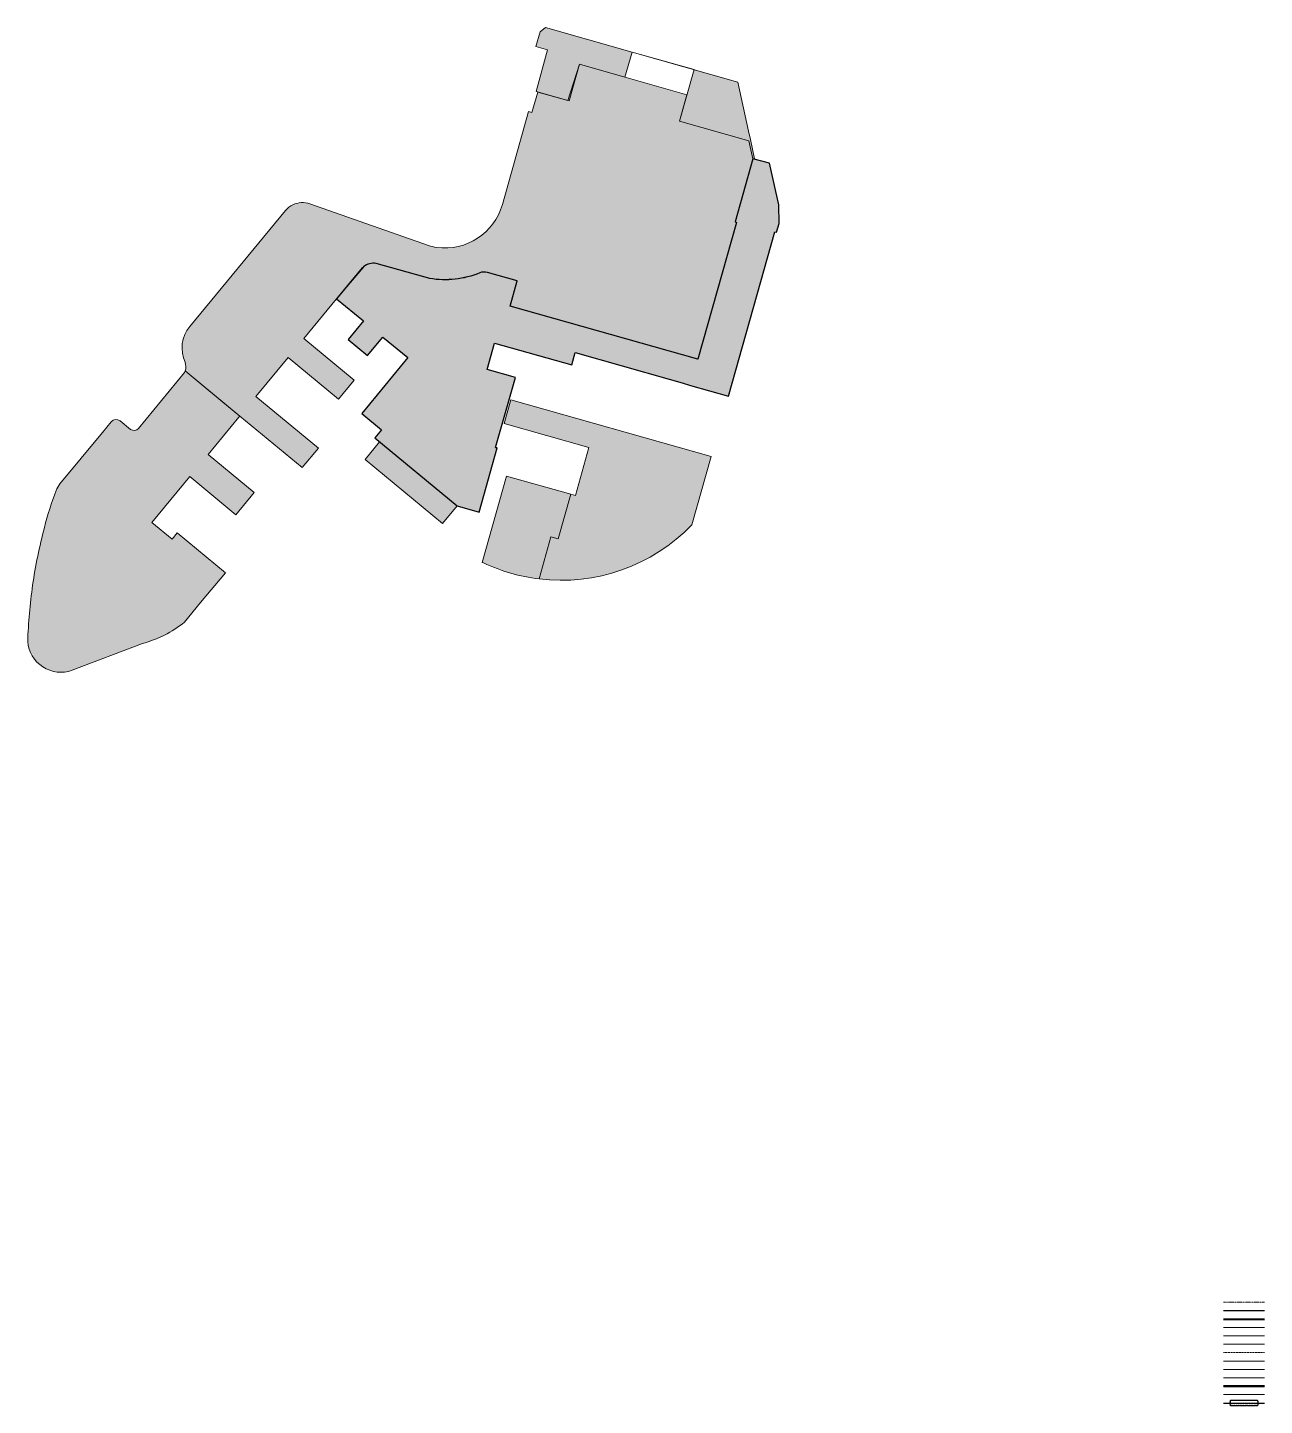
# Model space of a CAD drawing. Header units: millimetres. Extents: x -11451263 to 11578383104, y -507 to 1450429.
# Drawn here: x 11093836 to 11245197, y 993514 to 1162039 of the extents above; entities that cross this region are included whole.
import ezdxf

# ---------------------------------------------------------------- set-up
doc = ezdxf.new("R2010")
doc.units = ezdxf.units.MM
doc.header["$MEASUREMENT"] = 0
doc.linetypes.add('CENTER', pattern=[2, 1.25, -0.25, 0.25, -0.25])
doc.linetypes.add('HIDDEN', pattern=[0.375, 0.25, -0.125])
doc.layers.get('0').update_dxf_attribs({"linetype": 'CONTINUOUS', "lineweight": 13})
doc.layers.add('A-AREA-NON-PLOT', color=4, linetype='CONTINUOUS', plot=False)
doc.layers.add('KT- no plot', color=6, linetype='CONTINUOUS', plot=False)
doc.layers.add('A-WALL-PATT', color=251, linetype='CONTINUOUS')
for name, color, linetype, lineweight in [('KT-Chu viet', 255, 'CONTINUOUS', 20), ('KT-Ghi chu', 26, 'CONTINUOUS', 15), ('KT-Net cat', 1, 'CONTINUOUS', 40), ('KT-Net cot', 2, 'CONTINUOUS', 50), ('KT-Net cua', 87, 'CONTINUOUS', 9), ('KT-Net khac', 151, 'CONTINUOUS', 9), ('KT-Net khuat', 8, 'HIDDEN', 18), ('KT-Net manh', 251, 'CONTINUOUS', 13), ('KT-Net thay', 7, 'CONTINUOUS', 25), ('KT-Net truc', 18, 'CENTER', 9), ('KT-Noi that', 39, 'CONTINUOUS', 9), ('KT-Vat lieu', 250, 'CONTINUOUS', 9)]:
    doc.layers.add(name, color=color, linetype=linetype, lineweight=lineweight)

msp = doc.modelspace()

# ---------------------------------------------------------------- hatches: boundary and pattern name
at = {"layer": 'A-WALL-PATT', "true_color": 0xabb2b5}
h = msp.add_hatch(color=253, dxfattribs=at)
h.dxf.hatch_style = 1
h.paths.add_polyline_path([(11156041.13767468, 1159706.713068828), (11157482.62982352, 1159308.116067734), (11156068.04035997, 1154210.155545541), (11160120.87951786, 1153085.83543396), (11161366.57056125, 1157548.417810426), (11166932.76185422, 1155970.172528384), (11167808.21375897, 1159048.092333196), (11180771.19367172, 1155371.720370417), (11182067.11810298, 1149363.617693724), (11182286.87538465, 1148340.16793726), (11182797.92438087, 1145969.313184215), (11184624.98705926, 1145453.047311878), (11182591.93000168, 1145975.824478073), (11182116.71677898, 1148180.430173557), (11173604.9503864, 1150585.612590626), (11175395.11516427, 1156896.405622381), (11167808.21375897, 1159048.092333196), (11157225.20990245, 1162038.547497644), (11156545.5080892, 1161524.810858747)])
h = msp.add_hatch(color=253, dxfattribs=at)
h.dxf.hatch_style = 1
h.paths.add_polyline_path([(11156041.13767468, 1159706.713068828), (11157482.62982352, 1159308.116067734), (11156068.04035997, 1154210.155545541), (11160120.87951786, 1153085.83543396), (11161366.57056125, 1157548.417810426), (11166932.76185422, 1155970.172528384), (11167808.21375897, 1159048.092333196), (11180771.19367172, 1155371.720370417), (11182067.11810298, 1149363.617693724), (11182286.87538465, 1148340.16793726), (11182797.92438087, 1145969.313184215), (11184624.98705926, 1145453.047311878), (11182591.93000168, 1145975.824478073), (11182116.71677898, 1148180.430173557), (11173604.9503864, 1150585.612590626), (11175395.11516427, 1156896.405622381), (11167808.21375897, 1159048.092333196), (11157225.20990245, 1162038.547497644), (11156545.5080892, 1161524.810858747)])
at = {"layer": 'A-WALL-PATT', "true_color": 0xf1f36d}
h = msp.add_hatch(color=51, dxfattribs=at)
h.dxf.hatch_style = 1
edge = h.paths.add_edge_path()
edge.add_line((11119812.02218205, 1114522.350166578), (11113123.98591582, 1120045.581772757))
edge.add_arc((11111544.07027751, 1120557.367652255), 1660.74025983393, 342.0511804980587, 379.3502188658357)
edge.add_arc((11116928.10155336, 1122828.642263785), 4187.139603217152, 140.7168945068879, 204.2689907995075, ccw=False)
edge.add_line((11113687.14270818, 1125479.740870161), (11125399.69306769, 1139669.72526322))
edge.add_arc((11127515.92033737, 1137814.94870846), 2814.00318496777, 115.4434671180552, 138.766914782762, ccw=False)
edge.add_arc((11127510.75792422, 1137836.215597938), 2792.584686982426, 71.94266584892381, 115.53528081576351, ccw=False)
edge.add_line((11128376.37130278, 1140491.256598154), (11142908.41394665, 1135368.358040083))
edge.add_arc((11144912.42726838, 1142387.897241908), 7299.999999973054, 254.0664472672063, 262.0883661501967)
edge.add_arc((11144916.39410403, 1142381.824830859), 7294.532962953706, 262.0509395264982, 344.2586533052271)
edge.add_line((11151937.35451312, 1140402.85386556), (11155144.33368405, 1151752.124928996))
edge.add_line((11155144.33368405, 1151752.124928996), (11155561.54245825, 1151636.760256229))
edge.add_line((11155561.54245825, 1151636.760256229), (11156260.76752761, 1154156.690055749))
edge.add_line((11156260.76752761, 1154156.690055749), (11159931.3393119, 1153137.426856422))
edge.add_line((11159931.3393119, 1153137.426856422), (11161366.57056125, 1157548.417810426))
edge.add_line((11161366.57056125, 1157548.417810426), (11174520.30053569, 1153818.897222487))
edge.add_line((11174520.30053569, 1153818.897222487), (11173604.9503864, 1150585.612590626))
edge.add_line((11173604.9503864, 1150585.612590626), (11182116.71677898, 1148180.430173557))
edge.add_line((11182116.71677898, 1148180.430173557), (11182591.93000168, 1145975.824478073))
edge.add_line((11182591.93000168, 1145975.824478073), (11180414.44865621, 1138269.875687934))
edge.add_line((11180414.44865621, 1138269.875687934), (11180607.11521183, 1138215.432647688))
edge.add_line((11180607.11521183, 1138215.432647688), (11175879.41009882, 1121485.199293857))
edge.add_line((11175879.41009882, 1121485.199293857), (11152893.45338546, 1127980.37507483))
edge.add_line((11152893.45338546, 1127980.37507483), (11153755.10130331, 1131062.215549984))
edge.add_line((11153755.10130331, 1131062.215549984), (11150153.25371751, 1132085.485551137))
edge.add_arc((11149743.33146697, 1130642.584394259), 1500.000000001147, 74.14037105058911, 112.3576097474198)
edge.add_arc((11144912.42612731, 1142387.896378159), 11199.99999999494, 260.41868680835717, 292.3576097474106, ccw=False)
edge.add_line((11143048.21794807, 1131344.132170954), (11136516.06342248, 1133199.890253335))
edge.add_arc((11136223.39509349, 1131138.282342883), 2082.278061939741, 81.9202111196944, 134.1726098351656)
edge.add_line((11134772.41729446, 1132631.78338204), (11132997.44788522, 1130479.593531831))
edge.add_line((11132997.44788522, 1130479.593531831), (11131655.88413745, 1128863.988299775))
edge.add_line((11131655.88413745, 1128863.988299775), (11127644.25120582, 1124006.334419365))
edge.add_line((11127644.25120582, 1124006.334419365), (11133812.70057591, 1118912.197359419))
edge.add_line((11133812.70057591, 1118912.197359419), (11131902.39930213, 1116599.028921353))
edge.add_line((11131902.39930213, 1116599.028921353), (11125733.94991458, 1121693.165990692))
edge.add_line((11125733.94991458, 1121693.165990692), (11121785.99443138, 1116912.617025753))
edge.add_line((11121785.99443138, 1116912.617025753), (11129419.9277047, 1110608.228270358))
edge.add_line((11129419.9277047, 1110608.228270358), (11127448.20781226, 1108221.550285027))
edge.add_line((11127448.20781226, 1108221.550285027), (11119812.02218205, 1114522.350166578))
at = {"layer": 'A-WALL-PATT', "true_color": 0xd0c825}
h = msp.add_hatch(color=52, dxfattribs=at)
h.dxf.hatch_style = 1
edge = h.paths.add_edge_path()
edge.add_line((11153756.04447685, 1131061.947598285), (11150125.14196276, 1132093.177633353))
edge.add_arc((11149743.33146697, 1130642.584394257), 1500.000000002161, 75.2536507090389, 112.3576097474619)
edge.add_arc((11144887.86479329, 1142607.275246365), 11412.39205654459, 260.7236010809254, 292.0526954748424, ccw=False)
edge.add_line((11143048.21794807, 1131344.132170954), (11136516.06342248, 1133199.890253335))
edge.add_arc((11136223.39509349, 1131138.282342881), 2082.278061941354, 81.92021111970071, 127.7504224256268)
edge.add_line((11134948.57634346, 1132784.708497259), (11132865.91271019, 1130328.853788289))
edge.add_line((11132865.91271019, 1130328.853788289), (11131655.91882092, 1128863.885614243))
edge.add_line((11131655.91882092, 1128863.885614243), (11134932.75481654, 1126157.585045489))
edge.add_line((11134932.75481654, 1126157.585045489), (11133054.40982314, 1123883.112283047))
edge.add_line((11133054.40982314, 1123883.112283047), (11135444.95341231, 1121908.911643573))
edge.add_line((11135444.95341231, 1121908.911643573), (11137323.29840785, 1124183.384382977))
edge.add_line((11137323.29840785, 1124183.384382977), (11140368.70040946, 1121668.376217136))
edge.add_line((11140368.70040946, 1121668.376217136), (11134730.31913139, 1114840.757015804))
edge.add_line((11134730.31913139, 1114840.757015804), (11137159.07379922, 1112835.000278183))
edge.add_line((11137159.07379922, 1112835.000278183), (11136344.43447042, 1111848.560080806))
edge.add_line((11136344.43447042, 1111848.560080806), (11146406.71661782, 1103538.748033314))
edge.add_line((11146406.71661782, 1103538.748033314), (11149111.05412219, 1102774.579664791))
edge.add_line((11149111.05412219, 1102774.579664791), (11151303.81268303, 1110629.129556426))
edge.add_line((11151303.81268303, 1110629.129556426), (11151111.34085207, 1110683.511847791))
edge.add_line((11151111.34085207, 1110683.511847791), (11151303.81268303, 1110629.129556426))
edge.add_line((11151303.81268303, 1110629.129556426), (11151303.81267066, 1110629.129567645))
edge.add_line((11151303.81267066, 1110629.129567645), (11151111.3408397, 1110683.511859011))
edge.add_line((11151111.3408397, 1110683.511859011), (11153529.11812662, 1119248.904631099))
edge.add_line((11153529.11812662, 1119248.904631099), (11150064.77454034, 1120227.829527976))
edge.add_line((11150064.77454034, 1120227.829527976), (11150974.20242781, 1123452.025723275))
edge.add_line((11150974.20242781, 1123452.025723275), (11160435.90930475, 1120785.704196371))
edge.add_line((11160435.90930475, 1120785.704196371), (11160859.20738516, 1122278.687268036))
edge.add_line((11160859.20738516, 1122278.687268036), (11172362.4717765, 1119016.839479099))
edge.add_line((11172362.4717765, 1119016.839479099), (11173925.28370333, 1118573.69095581))
edge.add_line((11173925.28370333, 1118573.69095581), (11174976.72545635, 1118275.545764964))
edge.add_line((11174976.72545635, 1118275.545764964), (11179596.47456323, 1116965.576881607))
edge.add_line((11179596.47456323, 1116965.576881607), (11185296.06385742, 1137046.343835604))
edge.add_line((11185296.06385742, 1137046.343835604), (11185483.11277742, 1136993.339368803))
edge.add_line((11185483.11277742, 1136993.339368803), (11185803.67418525, 1138072.098024426))
edge.add_line((11185803.67418525, 1138072.098024426), (11185790.0508843, 1140356.348969684))
edge.add_line((11185790.0508843, 1140356.348969684), (11184624.98705926, 1145453.047311878))
edge.add_line((11184624.98705926, 1145453.047311878), (11182591.93000168, 1145975.824478073))
edge.add_line((11182591.93000168, 1145975.824478073), (11180414.44865621, 1138269.875687934))
edge.add_line((11180414.44865621, 1138269.875687934), (11180606.96449045, 1138215.476203953))
edge.add_line((11180606.96449045, 1138215.476203953), (11175875.43823027, 1121471.143122219))
edge.add_line((11175875.43823027, 1121471.143122219), (11152893.44416576, 1127980.342098897))
edge.add_line((11152893.44416576, 1127980.342098897), (11153756.04447685, 1131061.947598285))
at = {"layer": 'A-WALL-PATT', "true_color": 0xf28888}
h = msp.add_hatch(color=11, dxfattribs=at)
h.dxf.hatch_style = 1
edge = h.paths.add_edge_path()
edge.add_line((11119811.61037579, 1114522.678602263), (11119684.28494887, 1114368.444244941))
edge.add_line((11119684.28494887, 1114368.444244941), (11115927.73620268, 1109818.901228919))
edge.add_line((11115927.73620268, 1109818.901228919), (11121569.5812329, 1105159.653737262))
edge.add_line((11121569.5812329, 1105159.653737262), (11119340.89598561, 1102460.956825931))
edge.add_line((11119340.89598561, 1102460.956825931), (11113694.76334154, 1107115.010869121))
edge.add_line((11113694.76334154, 1107115.010869121), (11109050.64535137, 1101491.49883835))
edge.add_line((11109050.64535137, 1101491.49883835), (11111518.03049865, 1099453.839531748))
edge.add_line((11111518.03049865, 1099453.839531748), (11112154.81057289, 1100224.911365087))
edge.add_line((11112154.81057289, 1100224.911365087), (11118040.20319374, 1095364.53313831))
edge.add_line((11118040.20319374, 1095364.53313831), (11115015.42613366, 1091701.854974985))
edge.add_line((11115015.42613366, 1091701.854974985), (11113028.60546233, 1089295.922813128))
edge.add_arc((11104150.97315578, 1100456.834627587), 14261.07667395847, 285.1902524609691, 308.4995037978517, ccw=False)
edge.add_line((11107887.73176876, 1086694.024486891), (11099288.07772017, 1083426.703281237))
edge.add_arc((11097920.33555739, 1087270.061604946), 4079.475680557991, 184.6430576494976, 289.5892010980258, ccw=False)
edge.add_arc((11155286.79576691, 1085010.482916608), 61462.83760013332, 171.7570062291728, 178.201157439273, ccw=False)
edge.add_arc((11156238.66992391, 1084920.722036502), 62417.76521523286, 165.1780987561517, 171.8007352288228, ccw=False)
edge.add_arc((11135870.77289705, 1090756.566703317), 41236.95278259877, 159.1670131588039, 165.7772880981642, ccw=False)
edge.add_arc((11103349.17409639, 1102556.837099188), 6666.565456522165, 146.3726536059457, 154.5436051967811, ccw=False)
edge.add_line((11097798.21156587, 1106248.707894723), (11102990.33631695, 1112527.01920331))
edge.add_line((11102990.33631695, 1112527.01920331), (11104053.71369934, 1113814.654305166))
edge.add_arc((11104670.64038293, 1113305.247230697), 800.0588106111295, 50.45520462317478, 140.4529210301786, ccw=False)
edge.add_line((11105180.02286863, 1113922.194216831), (11106438.8302136, 1112882.623853894))
edge.add_arc((11106850.2295858, 1113509.811470099), 750.0758290780936, 236.7374056829914, 318.6125135516955)
edge.add_line((11107412.97809, 1113013.90031839), (11113046.65420995, 1119850.048957021))
edge.add_arc((11111544.07027824, 1120557.367651944), 1660.740259042941, 334.791997073022, 342.050843854487)
edge.add_line((11113123.98290876, 1120045.572489843), (11115311.41533674, 1118239.12041739))
edge.add_line((11115311.41533674, 1118239.12041739), (11117498.8424617, 1116432.649191847))
edge.add_line((11117498.8424617, 1116432.649191847), (11119811.61037579, 1114522.678602263))
at = {"layer": 'A-WALL-PATT', "true_color": 0x93e6c6}
h = msp.add_hatch(color=111, dxfattribs=at)
h.dxf.hatch_style = 1
edge = h.paths.add_edge_path()
edge.add_line((11152960.20037459, 1116500.025783462), (11177496.02591469, 1109566.276807111))
edge.add_line((11177496.02591469, 1109566.276807111), (11175126.76578666, 1101202.195321052))
edge.add_arc((11159142.35581348, 1116683.502239304), 22252.46561817059, 262.9992478510344, 315.9160199907638, ccw=False)
edge.add_line((11156430.17249839, 1094596.938727675), (11157884.7430441, 1099744.558550085))
edge.add_line((11157884.7430441, 1099744.558550085), (11158755.4526661, 1099498.51235597))
edge.add_line((11158755.4526661, 1099498.51235597), (11160301.29464617, 1104969.135174622))
edge.add_line((11160301.29464617, 1104969.135174622), (11160878.60440123, 1104805.986654078))
edge.add_line((11160878.60440123, 1104805.986654078), (11162537.47151469, 1110676.291861576))
edge.add_line((11162537.47151469, 1110676.291861576), (11152144.42848193, 1113613.069564681))
edge.add_line((11152144.42848193, 1113613.069564681), (11152960.20037459, 1116500.025783462))
at = {"layer": 'A-WALL-PATT', "true_color": 0xf28888}
h = msp.add_hatch(color=11, dxfattribs=at)
h.dxf.hatch_style = 1
h.paths.add_polyline_path([(11136922.72583974, 1111370.983695134), (11135139.77781722, 1109212.026512591), (11144623.76867146, 1101379.790895749), (11146406.71963906, 1103538.747179588)])
h = msp.add_hatch(color=11, dxfattribs=at)
h.dxf.hatch_style = 1
edge = h.paths.add_edge_path()
edge.add_line((11149651.44025006, 1096556.536550062), (11149458.9955816, 1096610.991693054))
edge.add_line((11149458.9955816, 1096610.991693054), (11152451.69659922, 1107187.207703084))
edge.add_line((11152451.69659922, 1107187.207703084), (11160301.29464617, 1104969.135174623))
edge.add_line((11160301.29464617, 1104969.135174623), (11158755.45488741, 1099498.52021688))
edge.add_line((11158755.45488741, 1099498.52021688), (11157889.58856046, 1099744.029622296))
edge.add_line((11157889.58856046, 1099744.029622296), (11156430.17249839, 1094596.938727675))
edge.add_arc((11159142.35581348, 1116683.502239282), 22252.46561814954, 244.7536741853978, 262.99924785104196, ccw=False)

# ---------------------------------------------------------------- linework, layer by layer
for points, elevation in [([(11156041.13767468, 1159706.713068828), (11157482.62982352, 1159308.116067734), (11156068.04035997, 1154210.155545541), (11160120.87951786, 1153085.83543396), (11161366.57056125, 1157548.417810426), (11166932.76185422, 1155970.172528384), (11167808.21375897, 1159048.092333196), (11180771.19367172, 1155371.720370417), (11182067.11810298, 1149363.617693724), (11182286.87538465, 1148340.16793726), (11182797.92438087, 1145969.313184215), (11184624.98705926, 1145453.047311878), (11182591.93000168, 1145975.824478073), (11182591.93000168, 1145975.824478073), (11182116.71677898, 1148180.430173557), (11173604.9503864, 1150585.612590626), (11175395.11516427, 1156896.405622381), (11167808.21375897, 1159048.092333196), (11157225.20990245, 1162038.547497644), (11156545.5080892, 1161524.810858747), (11156041.13767468, 1159706.713068829, 2.147125910902834)], 1.185402965627216e-10), ([(11149651.44025006, 1096556.536550062), (11149458.9955816, 1096610.991693054), (11152451.69659922, 1107187.207703084), (11160301.29464617, 1104969.135174623), (11158755.45488741, 1099498.52021688), (11157889.58856046, 1099744.029622296), (11156430.17249839, 1094596.938727675, -0.07977995235498464), (11149651.44025006, 1096556.536550062, -0.7478666577225269)], 2.759656535305173e-10)]:
    msp.add_lwpolyline(points, format="xyb", dxfattribs=dict(elevation=elevation))
for points, elevation in [([(11119812.02218205, 1114522.350166578), (11113123.98591582, 1120045.581772757, 0.1642000361412027), (11113110.99681197, 1121107.639808786), (11113110.99681197, 1121107.639808786, -0.2846315268267962), (11113687.14270818, 1125479.740870161), (11125399.69306769, 1139669.72526322, -0.1021205252679971), (11126306.96738829, 1140356.020665709, -0.1925362293061953), (11128376.37130278, 1140491.256598154), (11142908.41394665, 1135368.358040083, 0.03501652560913594), (11143907.61391284, 1135157.382037571, 0.3749180468456424), (11151937.35451312, 1140402.85386556), (11155144.33368405, 1151752.124928996), (11155561.54245825, 1151636.760256229), (11156260.76752761, 1154156.690055749), (11159931.3393119, 1153137.426856422), (11161366.57056125, 1157548.417810426), (11174520.30053569, 1153818.897222487), (11173604.9503864, 1150585.612590626), (11182116.71677898, 1148180.430173557), (11182591.93000168, 1145975.824478073), (11180414.44865621, 1138269.875687934), (11180607.11521183, 1138215.432647688), (11175879.41009882, 1121485.199293857), (11152893.45338546, 1127980.37507483), (11153755.10130331, 1131062.215549984), (11150153.25371751, 1132085.485551137, 0.1683171906706813), (11149172.75209614, 1132029.825967162, -0.1402690821070839), (11143048.21794807, 1131344.132170954), (11136516.06342248, 1133199.890253335, 0.2320284830295415), (11134772.41729446, 1132631.78338204), (11132997.44788522, 1130479.593531831), (11131655.88413745, 1128863.988299775), (11127644.25120582, 1124006.334419365), (11133812.70057591, 1118912.197359419), (11131902.39930213, 1116599.028921353), (11125733.94991458, 1121693.165990692), (11121785.99443138, 1116912.617025753), (11129419.9277047, 1110608.228270358), (11127448.20781226, 1108221.550285027)], 0.01012449291093643), ([(11119811.61037579, 1114522.678602263), (11119684.28494887, 1114368.444244941), (11115927.73620268, 1109818.901228919), (11121569.5812329, 1105159.653737262), (11121569.5812329, 1105159.653737262), (11121569.5812329, 1105159.653737262), (11121569.5812329, 1105159.653737262), (11119340.89598561, 1102460.956825931), (11113694.76334154, 1107115.010869121), (11109050.64535137, 1101491.49883835), (11111518.03049865, 1099453.839531748), (11112154.81057289, 1100224.911365087), (11118040.20319374, 1095364.53313831), (11115015.42613366, 1091701.854974985), (11113028.60546233, 1089295.922813128, -0.1020579365176871), (11107887.73176876, 1086694.024486891), (11099288.07772017, 1083426.703281237, -0.4928533176956099), (11093854.24737923, 1086939.836294455, -0.02812532654013086), (11094458.93529322, 1093822.508566496, -0.02890474869293944), (11095897.8137682, 1100888.141767325, -0.02885076634899923), (11097329.84771211, 1105422.287302146, -0.03566761573059622), (11097798.21156587, 1106248.707894723), (11102990.33631695, 1112527.01920331), (11104053.71369934, 1113814.654305166, -0.4142018888056607), (11105180.02286863, 1113922.194216831), (11106438.8302136, 1112882.623853894, 0.3732636835349034), (11107412.97809, 1113013.90031839), (11113046.65420995, 1119850.048957021, 0.03168328923189644), (11113123.98290876, 1120045.572489843), (11115311.41533674, 1118239.12041739), (11117498.8424617, 1116432.649191847)], 1.185402965627216e-10), ([(11152960.20037459, 1116500.025783462), (11177496.02591469, 1109566.276807111), (11175126.76578666, 1101202.195321052, -0.2350854911442268), (11156430.17249839, 1094596.938727675), (11157884.7430441, 1099744.558550085), (11158755.4526661, 1099498.51235597), (11160301.29464617, 1104969.135174622), (11160878.60440123, 1104805.986654078), (11162537.47151469, 1110676.291861576), (11152144.42848193, 1113613.069564681)], 2.749595822548968e-09)]:
    msp.add_lwpolyline(points, format="xyb", close=True, dxfattribs=dict(elevation=elevation))
at = {"elevation": -0.3535118450432075}
msp.add_lwpolyline([(11136922.72583974, 1111370.983695134), (11135139.77781722, 1109212.026512591), (11144623.76867146, 1101379.790895749), (11146406.71963906, 1103538.747179588)], close=True, dxfattribs=at)
at = {"layer": 'A-AREA-NON-PLOT', "elevation": 1.185402965627216e-10}
msp.add_lwpolyline([(11153756.04447685, 1131061.947598285), (11150125.14196276, 1132093.177633353, 0.1633260143384488), (11149172.75209614, 1132029.825967162, -0.1375568551191228), (11143048.21794807, 1131344.132170954), (11136516.06342248, 1133199.890253335, 0.2026809070238148), (11134948.57634346, 1132784.708497259), (11132865.91271019, 1130328.853788289), (11131655.91882092, 1128863.885614243), (11134932.75481654, 1126157.585045489), (11133054.40982314, 1123883.112283047), (11135444.95341231, 1121908.911643573), (11137323.29840785, 1124183.384382977), (11140368.70040946, 1121668.376217136), (11134730.31913139, 1114840.757015804), (11137159.07379922, 1112835.000278183), (11136344.43447042, 1111848.560080806), (11146406.71661782, 1103538.748033314), (11149111.05412219, 1102774.579664791), (11151303.81268303, 1110629.129556426), (11151111.34085207, 1110683.511847791), (11151303.81268303, 1110629.129556426), (11151303.81267066, 1110629.129567645), (11151111.3408397, 1110683.511859011), (11153529.11812662, 1119248.904631099), (11150064.77454034, 1120227.829527976), (11150974.20242781, 1123452.025723275), (11160435.90930475, 1120785.704196371), (11160859.20738516, 1122278.687268036), (11172362.4717765, 1119016.839479099), (11173925.28370333, 1118573.69095581), (11174976.72545635, 1118275.545764964), (11179596.47456323, 1116965.576881607), (11185296.06385742, 1137046.343835604), (11185483.11277742, 1136993.339368803), (11185803.67418525, 1138072.098024426), (11185790.0508843, 1140356.348969684), (11184624.98705926, 1145453.047311878), (11182591.93000168, 1145975.824478073), (11180414.44865621, 1138269.875687934), (11180606.96449045, 1138215.476203953), (11175875.43823027, 1121471.143122219), (11152893.44416576, 1127980.342098897)], format="xyb", close=True, dxfattribs=at)
at = {"layer": 'KT- no plot'}
msp.add_line((11240196.99583483, 993811.7762244642), (11245196.99583483, 993811.7762244642), dxfattribs=at)
msp.add_lwpolyline([(11241000.9424634, 993539.7358484119, 0.52056705), (11241100.9424634, 993539.7358484119, 0.52056705), (11241200.9424634, 993539.7358484119, 0.52056705), (11241300.9424634, 993539.7358484119, 0.52056705), (11241400.9424634, 993539.7358484119, 0.52056705), (11241500.9424634, 993539.7358484119, 0.52056705), (11241600.9424634, 993539.7358484119, 0.52056705), (11241700.9424634, 993539.7358484119, 0.52056705), (11241800.9424634, 993539.7358484119, 0.52056705), (11241900.9424634, 993539.7358484119, 0.52056705), (11242000.9424634, 993539.7358484119, 0.52056705), (11242100.9424634, 993539.7358484119, 0.52056705), (11242200.9424634, 993539.7358484119, 0.52056705), (11242300.9424634, 993539.7358484119, 0.52056705), (11242400.9424634, 993539.7358484119, 0.52056705), (11242500.9424634, 993539.7358484119, 0.52056705), (11242600.9424634, 993539.7358484119, 0.52056705), (11242700.9424634, 993539.7358484119, 0.52056705), (11242800.9424634, 993539.7358484119, 0.52056705), (11242900.9424634, 993539.7358484119, 0.52056705), (11243000.9424634, 993539.7358484119, 0.52056705), (11243100.9424634, 993539.7358484119, 0.52056705), (11243200.9424634, 993539.7358484119, 0.52056705), (11243300.9424634, 993539.7358484119, 0.52056705), (11243400.9424634, 993539.7358484119, 0.52056705), (11243500.9424634, 993539.7358484119, 0.52056705), (11243600.9424634, 993539.7358484119, 0.52056705), (11243700.9424634, 993539.7358484119, 0.52056705), (11243800.9424634, 993539.7358484119, 0.52056705), (11243900.9424634, 993539.7358484119, 0.52056705), (11244000.9424634, 993539.7358484119, 0.52056705), (11244100.9424634, 993539.7358484119, 0.52056705), (11244200.9424634, 993539.7358484119, 0.52056705), (11244300.9424634, 993539.7358484119, 0.52056705), (11244388.64196825, 993552.0363433808, 0.52056705), (11244388.64196825, 993652.0363433808, 0.52056705), (11244388.64196825, 993752.0363433808, 0.52056705), (11244388.64196825, 993852.0363433808, 0.52056705), (11244388.64196825, 993952.0363433808, 0.52056705), (11244388.64196825, 994052.0363433808, 0.52056705), (11244337.78238654, 994101.1767615974, 0.52056705), (11244237.78238654, 994101.1767615974, 0.52056705), (11244137.78238654, 994101.1767615974, 0.52056705), (11244037.78238654, 994101.1767615974, 0.52056705), (11243937.78238654, 994101.1767615974, 0.52056705), (11243837.78238654, 994101.1767615974, 0.52056705), (11243737.78238654, 994101.1767615974, 0.52056705), (11243637.78238654, 994101.1767615974, 0.52056705), (11243537.78238654, 994101.1767615974, 0.52056705), (11243437.78238654, 994101.1767615974, 0.52056705), (11243337.78238654, 994101.1767615974, 0.52056705), (11243237.78238654, 994101.1767615974, 0.52056705), (11243137.78238654, 994101.1767615974, 0.52056705), (11243037.78238654, 994101.1767615974, 0.52056705), (11242937.78238654, 994101.1767615974, 0.52056705), (11242837.78238654, 994101.1767615974, 0.52056705), (11242737.78238654, 994101.1767615974, 0.52056705), (11242637.78238654, 994101.1767615974, 0.52056705), (11242537.78238654, 994101.1767615974, 0.52056705), (11242437.78238654, 994101.1767615974, 0.52056705), (11242337.78238654, 994101.1767615974, 0.52056705), (11242237.78238654, 994101.1767615974, 0.52056705), (11242137.78238654, 994101.1767615974, 0.52056705), (11242037.78238654, 994101.1767615974, 0.52056705), (11241937.78238654, 994101.1767615974, 0.52056705), (11241837.78238654, 994101.1767615974, 0.52056705), (11241737.78238654, 994101.1767615974, 0.52056705), (11241637.78238654, 994101.1767615974, 0.52056705), (11241537.78238654, 994101.1767615974, 0.52056705), (11241437.78238654, 994101.1767615974, 0.52056705), (11241337.78238654, 994101.1767615974, 0.52056705), (11241237.78238654, 994101.1767615974, 0.52056705), (11241137.78238654, 994101.1767615974, 0.52056705), (11241037.78238654, 994101.1767615974, 0.52056705), (11241000.9424634, 994038.0166848153, 0.52056705), (11241000.9424634, 993938.0166848153, 0.52056705), (11241000.9424634, 993838.0166848153, 0.52056705), (11241000.9424634, 993738.0166848153, 0.52056705), (11241000.9424634, 993638.0166848153, 0.52056705)], format="xyb", close=True, dxfattribs=at)
at = {"layer": 'KT-Chu viet'}
msp.add_line((11240196.99583483, 997920.1591217965), (11245196.99583483, 997920.1591217965), dxfattribs=at)
at = {"layer": 'KT-Ghi chu'}
msp.add_line((11240196.99583483, 996893.0633974671), (11245196.99583483, 996893.0633974671), dxfattribs=at)
at = {"layer": 'KT-Net cat'}
msp.add_line((11240196.99583483, 1004082.733467788), (11245196.99583483, 1004082.733467788), dxfattribs=at)
at = {"layer": 'KT-Net cot'}
msp.add_line((11240196.99583483, 995865.9676731378), (11245196.99583483, 995865.9676731378), dxfattribs=at)
at = {"layer": 'KT-Net cua'}
msp.add_line((11240196.99583483, 998947.2548461258), (11245196.99583483, 998947.2548461258), dxfattribs=at)
at = {"layer": 'KT-Net khac'}
msp.add_line((11240196.99583483, 994838.8719488084), (11245196.99583483, 994838.8719488084), dxfattribs=at)
at = {"layer": 'KT-Net khuat', "ltscale": 10}
msp.add_line((11240196.99583483, 999974.3505704701), (11245196.99583483, 999974.3505704701), dxfattribs=at)
at = {"layer": 'KT-Net manh'}
msp.add_line((11240196.99583483, 1002028.542019129), (11245196.99583483, 1002028.542019129), dxfattribs=at)
at = {"layer": 'KT-Net thay'}
msp.add_line((11240196.99583483, 1005109.829192132), (11245196.99583483, 1005109.829192132), dxfattribs=at)
at = {"layer": 'KT-Net truc', "ltscale": 10}
msp.add_line((11240196.99583483, 1006136.924916461), (11245196.99583483, 1006136.924916461), dxfattribs=at)
at = {"layer": 'KT-Noi that'}
msp.add_line((11240196.99583483, 1003055.637743458), (11245196.99583483, 1003055.637743458), dxfattribs=at)
at = {"layer": 'KT-Vat lieu'}
msp.add_line((11240196.99583483, 1001001.446294799), (11245196.99583483, 1001001.446294799), dxfattribs=at)

doc.saveas('drawing.dxf')
